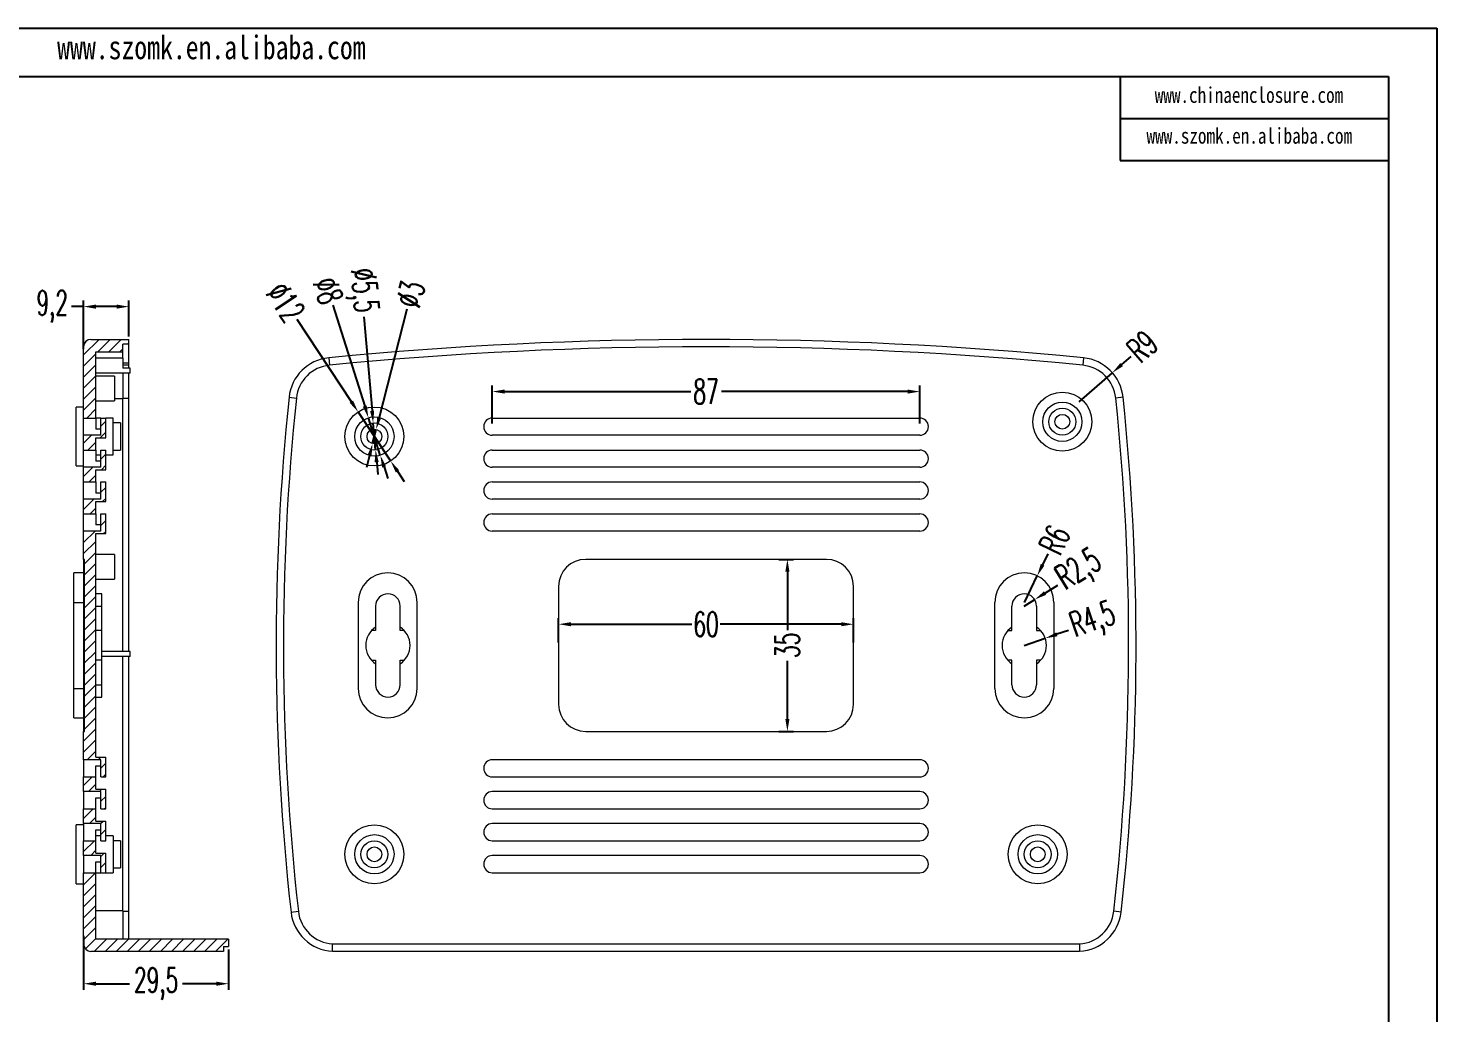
# Model space of a CAD drawing. Header units: inches. Extents: x 2104 to 4068, y 410 to 823.
# Drawn here: x 3097.7 to 3384.4, y 622.3 to 822.7 of the extents above; entities that cross this region are included whole.
import ezdxf

# ---------------------------------------------------------------- set-up
doc = ezdxf.new("R2010")
doc.units = ezdxf.units.IN
doc.layers.add('文字', color=81, linetype='Continuous')
doc.styles.add('SLDTEXTSTYLE2', font='TXT', dxfattribs={"width": 0.6, "bigfont": 'bigfont'})
doc.styles.add('宋体', font='', dxfattribs={"width": 0.8, "height": 3.5})
doc.styles.get('宋体').set_extended_font_data('SimSun')
doc.dimstyles.new('5', dxfattribs={"dimtxt": 5, "dimasz": 2.5, "dimexe": 1.25, "dimexo": 0.625, "dimtad": 0, "dimzin": 12, "dimtxsty": 'SLDTEXTSTYLE2', "dimcen": 2.5, "dimclrd": 3, "dimclre": 3, "dimclrt": 256, "dimadec": 0, "dimazin": 0, "dimtfac": 1, "dimtmove": 0, "dimatfit": 3, "dimfxl": 1, "dimarcsym": 0})

# ---------------------------------------------------------------- blocks, each defined once
blk = doc.blocks.new('*D94')
at = {"color": 3, "lineweight": -2}
for p, q in [((3109, 637.98), (3109, 627.01)), ((3138.5, 635.21), (3138.5, 627.01)), ((3111.5, 628.26), (3118.37, 628.26)), ((3136, 628.26), (3129.12, 628.26))]:
    blk.add_line(p, q, dxfattribs=at)
at = {"color": 3}
for points in [[(3111.5, 628.67), (3111.5, 627.84), (3109, 628.26)], [(3136, 628.67), (3136, 627.84), (3138.5, 628.26)]]:
    blk.add_solid(points, dxfattribs=at)
at = {"layer": 'Defpoints', "color": 0}
for p in [(3109, 638.61), (3138.5, 635.84), (3138.5, 628.26)]:
    blk.add_point(p, dxfattribs=at)
at = {"insert": (3123.75, 628.26), "char_height": 5, "attachment_point": 5, "style": 'SLDTEXTSTYLE2'}
blk.add_mtext('29,5', dxfattribs=at)
blk = doc.blocks.new('*D95')
at = {"color": 3, "lineweight": -2}
for p, q in [((3109, 766.01), (3106.5, 766.01)), ((3109, 757.33), (3109, 767.26)), ((3115.7, 766.01), (3111.5, 766.01)), ((3118.2, 759.96), (3118.2, 767.26))]:
    blk.add_line(p, q, dxfattribs=at)
at = {"color": 3}
for points in [[(3111.5, 766.43), (3111.5, 765.59), (3109, 766.01)], [(3115.7, 766.43), (3115.7, 765.59), (3118.2, 766.01)]]:
    blk.add_solid(points, dxfattribs=at)
at = {"layer": 'Defpoints', "color": 0}
for p in [(3118.2, 766.01), (3118.2, 759.34), (3109, 756.7)]:
    blk.add_point(p, dxfattribs=at)
at = {"insert": (3102.62, 766.01), "char_height": 5, "attachment_point": 5, "style": 'SLDTEXTSTYLE2'}
blk.add_mtext('9,2', dxfattribs=at)
blk = doc.blocks.new('*D96')
at = {"color": 3, "lineweight": -2}
for p, q in [((3152.37, 763.46), (3163.48, 746.68)), ((3171.49, 734.59), (3164.86, 744.59)), ((3172.87, 732.5), (3174.25, 730.42))]:
    blk.add_line(p, q, dxfattribs=at)
at = {"color": 3}
for points in [[(3163.83, 746.91), (3163.13, 746.45), (3164.86, 744.59)], [(3173.21, 732.73), (3172.52, 732.27), (3171.49, 734.59)]]:
    blk.add_solid(points, dxfattribs=at)
at = {"layer": 'Defpoints', "color": 0}
for p in [(3164.86, 744.59), (3171.49, 734.59)]:
    blk.add_point(p, dxfattribs=at)
at = {"insert": (3150.09, 766.9), "char_height": 5, "attachment_point": 5, "rotation": 303.5078, "style": 'SLDTEXTSTYLE2'}
blk.add_mtext('∅12', dxfattribs=at)
blk = doc.blocks.new('*D97')
at = {"color": 3, "lineweight": -2}
for p, q in [((3159.69, 766.29), (3166.21, 745.78)), ((3169.38, 735.78), (3166.96, 743.4)), ((3170.14, 733.39), (3170.9, 731.01))]:
    blk.add_line(p, q, dxfattribs=at)
at = {"color": 3}
for points in [[(3166.6, 745.91), (3165.81, 745.66), (3166.96, 743.4)], [(3170.54, 733.52), (3169.74, 733.27), (3169.38, 735.78)]]:
    blk.add_solid(points, dxfattribs=at)
at = {"layer": 'Defpoints', "color": 0}
for p in [(3166.96, 743.4), (3169.38, 735.78)]:
    blk.add_point(p, dxfattribs=at)
at = {"insert": (3158.75, 769.27), "char_height": 5, "attachment_point": 5, "rotation": 287.6205, "style": 'SLDTEXTSTYLE2'}
blk.add_mtext('∅8', dxfattribs=at)
blk = doc.blocks.new('*D98')
at = {"color": 3, "lineweight": -2}
for p, q in [((3166.01, 763.93), (3167.71, 744.82)), ((3168.42, 736.85), (3167.93, 742.33)), ((3168.64, 734.36), (3168.86, 731.87))]:
    blk.add_line(p, q, dxfattribs=at)
at = {"color": 3}
for points in [[(3168.12, 744.85), (3167.29, 744.78), (3167.93, 742.33)], [(3169.05, 734.4), (3168.22, 734.32), (3168.42, 736.85)]]:
    blk.add_solid(points, dxfattribs=at)
at = {"layer": 'Defpoints', "color": 0}
for p in [(3167.93, 742.33), (3168.42, 736.85)]:
    blk.add_point(p, dxfattribs=at)
at = {"insert": (3165.54, 769.28), "char_height": 5, "attachment_point": 5, "rotation": 275.0737, "style": 'SLDTEXTSTYLE2'}
blk.add_mtext('∅5,5', dxfattribs=at)
blk = doc.blocks.new('*D99')
at = {"color": 3, "lineweight": -2}
for p, q in [((3174.76, 765.52), (3169.16, 743.46)), ((3167.8, 738.13), (3168.54, 741.04)), ((3167.19, 735.71), (3166.57, 733.29))]:
    blk.add_line(p, q, dxfattribs=at)
at = {"color": 3}
for points in [[(3168.75, 743.57), (3169.56, 743.36), (3168.54, 741.04)], [(3166.78, 735.81), (3167.59, 735.61), (3167.8, 738.13)]]:
    blk.add_solid(points, dxfattribs=at)
at = {"layer": 'Defpoints', "color": 0}
for p in [(3168.54, 741.04), (3167.8, 738.13)]:
    blk.add_point(p, dxfattribs=at)
at = {"insert": (3175.53, 768.54), "char_height": 5, "attachment_point": 5, "rotation": 75.7483, "style": 'SLDTEXTSTYLE2'}
blk.add_mtext('∅3', dxfattribs=at)
blk = doc.blocks.new('*D100')
at = {"color": 3, "lineweight": -2}
for p, q in [((3192.17, 742.21), (3192.17, 749.98)), ((3194.67, 748.73), (3232.55, 748.73)), ((3276.67, 748.73), (3238.8, 748.73)), ((3279.17, 742.21), (3279.17, 749.98))]:
    blk.add_line(p, q, dxfattribs=at)
at = {"color": 3}
for points in [[(3194.67, 749.14), (3194.67, 748.31), (3192.17, 748.73)], [(3276.67, 749.14), (3276.67, 748.31), (3279.17, 748.73)]]:
    blk.add_solid(points, dxfattribs=at)
at = {"layer": 'Defpoints', "color": 0}
for p in [(3279.17, 748.73), (3192.17, 741.59), (3279.17, 741.59)]:
    blk.add_point(p, dxfattribs=at)
at = {"insert": (3235.67, 748.73), "char_height": 5, "attachment_point": 5, "style": 'SLDTEXTSTYLE2'}
blk.add_mtext('87', dxfattribs=at)
blk = doc.blocks.new('*D101')
at = {"color": 3, "lineweight": -2}
for p, q in [((3205.67, 697.71), (3205.67, 702.64)), ((3265.67, 697.71), (3265.67, 702.64)), ((3208.17, 701.39), (3232.8, 701.39)), ((3263.17, 701.39), (3238.55, 701.39))]:
    blk.add_line(p, q, dxfattribs=at)
at = {"color": 3}
for points in [[(3208.17, 701.81), (3208.17, 700.98), (3205.67, 701.39)], [(3263.17, 701.81), (3263.17, 700.98), (3265.67, 701.39)]]:
    blk.add_solid(points, dxfattribs=at)
at = {"layer": 'Defpoints', "color": 0}
for p in [(3265.67, 701.39), (3205.67, 697.09), (3265.67, 697.09)]:
    blk.add_point(p, dxfattribs=at)
at = {"insert": (3235.67, 701.39), "char_height": 5, "attachment_point": 5, "style": 'SLDTEXTSTYLE2'}
blk.add_mtext('60', dxfattribs=at)
blk = doc.blocks.new('*D102')
at = {"color": 3, "lineweight": -2}
for p, q in [((3250.47, 714.59), (3253.47, 714.59)), ((3252.22, 712.09), (3252.22, 700.21)), ((3252.22, 682.09), (3252.22, 693.96)), ((3250.47, 679.59), (3253.47, 679.59))]:
    blk.add_line(p, q, dxfattribs=at)
at = {"color": 3}
for points in [[(3251.81, 712.09), (3252.64, 712.09), (3252.22, 714.59)], [(3251.81, 682.09), (3252.64, 682.09), (3252.22, 679.59)]]:
    blk.add_solid(points, dxfattribs=at)
at = {"layer": 'Defpoints', "color": 0}
for p in [(3249.85, 714.59), (3249.85, 679.59), (3252.22, 679.59)]:
    blk.add_point(p, dxfattribs=at)
at = {"insert": (3252.22, 697.09), "char_height": 5, "attachment_point": 5, "rotation": 90, "style": 'SLDTEXTSTYLE2'}
blk.add_mtext('35', dxfattribs=at)
blk = doc.blocks.new('*D104')
at = {"color": 3, "lineweight": -2}
for p, q in [((3305.25, 715.74), (3304.16, 713.49)), ((3300.46, 705.84), (3303.07, 711.24))]:
    blk.add_line(p, q, dxfattribs=at)
at = {"color": 3}
blk.add_solid([(3303.78, 713.67), (3304.53, 713.31), (3303.07, 711.24)], dxfattribs=at)
at = {"layer": 'Defpoints', "color": 0}
for p in [(3303.07, 711.24), (3300.46, 705.84)]:
    blk.add_point(p, dxfattribs=at)
at = {"insert": (3306.61, 718.55), "char_height": 5, "attachment_point": 5, "rotation": 64.1893, "style": 'SLDTEXTSTYLE2'}
blk.add_mtext('R6', dxfattribs=at)
blk = doc.blocks.new('*D105')
at = {"color": 3, "lineweight": -2}
for p, q in [((3307.19, 709.3), (3304.67, 707.73)), ((3300.42, 705.09), (3302.55, 706.41))]:
    blk.add_line(p, q, dxfattribs=at)
at = {"color": 3}
blk.add_solid([(3304.45, 708.09), (3304.89, 707.38), (3302.55, 706.41)], dxfattribs=at)
at = {"layer": 'Defpoints', "color": 0}
for p in [(3302.55, 706.41), (3300.42, 705.09)]:
    blk.add_point(p, dxfattribs=at)
at = {"insert": (3311.76, 712.15), "char_height": 5, "attachment_point": 5, "rotation": 31.9169, "style": 'SLDTEXTSTYLE2'}
blk.add_mtext('R2,5', dxfattribs=at)
blk = doc.blocks.new('*D106')
at = {"color": 3, "lineweight": -2}
for p, q in [((3309.42, 700.14), (3307.05, 699.34)), ((3300.42, 697.09), (3304.68, 698.53))]:
    blk.add_line(p, q, dxfattribs=at)
at = {"color": 3}
blk.add_solid([(3306.92, 699.73), (3307.19, 698.94), (3304.68, 698.53)], dxfattribs=at)
at = {"layer": 'Defpoints', "color": 0}
for p in [(3300.42, 697.09), (3304.68, 698.53)]:
    blk.add_point(p, dxfattribs=at)
at = {"insert": (3314.51, 701.87), "char_height": 5, "attachment_point": 5, "rotation": 18.7414, "style": 'SLDTEXTSTYLE2'}
blk.add_mtext('R4,5', dxfattribs=at)
blk = doc.blocks.new('*D107')
at = {"color": 3, "lineweight": -2}
for p, q in [((3322.12, 755.85), (3320.24, 754.21)), ((3311.6, 746.63), (3318.36, 752.56))]:
    blk.add_line(p, q, dxfattribs=at)
at = {"color": 3}
blk.add_solid([(3319.97, 754.52), (3320.52, 753.89), (3318.36, 752.56)], dxfattribs=at)
at = {"layer": 'Defpoints', "color": 0}
for p in [(3318.36, 752.56), (3311.6, 746.63)]:
    blk.add_point(p, dxfattribs=at)
at = {"insert": (3324.47, 757.91), "char_height": 5, "attachment_point": 5, "rotation": 41.2325, "style": 'SLDTEXTSTYLE2'}
blk.add_mtext('R9', dxfattribs=at)

msp = doc.modelspace()

# ---------------------------------------------------------------- hatches: boundary and pattern name
at = {"linetype": 'Continuous', "lineweight": 0}
h = msp.add_hatch(dxfattribs=at)
h.set_pattern_fill('ANSI31', color=4, scale=0.5, style=0)
edge = h.paths.add_edge_path(flags=0)
edge.add_line((3111.497, 743.338), (3111.497, 756.838))
edge.add_line((3111.497, 756.838), (3116.997, 756.838))
edge.add_line((3116.997, 756.838), (3116.997, 758.338))
edge.add_line((3116.997, 758.338), (3118.197, 758.338))
edge.add_line((3118.197, 758.338), (3118.197, 759.338))
edge.add_line((3118.197, 759.338), (3110.497, 759.338))
edge.add_arc((3110.497, 757.838), 1.5, 90, 180)
edge.add_line((3108.997, 757.838), (3108.997, 743.338))
edge.add_line((3108.997, 743.338), (3111.497, 743.338))
h = msp.add_hatch(dxfattribs=at)
h.set_pattern_fill('ANSI31', color=4, scale=0.5, style=0)
h.paths.add_polyline_path([(3108.997, 739.838), (3108.997, 736.838), (3111.497, 736.838), (3111.497, 739.338), (3113.497, 739.338), (3113.497, 743.338), (3112.497, 743.338), (3112.497, 739.838)], flags=0)
h = msp.add_hatch(dxfattribs=at)
h.set_pattern_fill('ANSI31', color=4, scale=0.5, style=0)
h.paths.add_polyline_path([(3108.997, 733.338), (3108.997, 730.338), (3111.497, 730.338), (3111.497, 732.838), (3113.497, 732.838), (3113.497, 736.838), (3112.497, 736.838), (3112.497, 733.338)], flags=0)
h = msp.add_hatch(dxfattribs=at)
h.set_pattern_fill('ANSI31', color=4, scale=0.5, style=0)
h.paths.add_polyline_path([(3108.997, 726.838), (3108.997, 723.838), (3111.497, 723.838), (3111.497, 726.338), (3113.497, 726.338), (3113.497, 730.338), (3112.497, 730.338), (3112.497, 726.838)], flags=0)
h = msp.add_hatch(dxfattribs=at)
h.set_pattern_fill('ANSI31', color=4, scale=0.5, style=0)
h.paths.add_polyline_path([(3112.497, 673.838), (3112.497, 670.338), (3113.497, 670.338), (3113.497, 674.338), (3111.497, 674.338), (3111.497, 719.838), (3113.497, 719.838), (3113.497, 723.838), (3112.497, 723.838), (3112.497, 720.338), (3108.997, 720.338), (3108.997, 714.588), (3109.197, 714.588), (3109.197, 679.588), (3108.997, 679.588), (3108.997, 673.838)], flags=0)
h = msp.add_hatch(dxfattribs=at)
h.set_pattern_fill('ANSI31', color=4, scale=0.5, style=0)
h.paths.add_polyline_path([(3108.997, 670.338), (3108.997, 667.338), (3112.497, 667.338), (3112.497, 663.838), (3113.497, 663.838), (3113.497, 667.838), (3111.497, 667.838), (3111.497, 670.338)], flags=0)
h = msp.add_hatch(dxfattribs=at)
h.set_pattern_fill('ANSI31', color=4, scale=0.5, style=0)
h.paths.add_polyline_path([(3108.997, 663.838), (3108.997, 660.838), (3112.497, 660.838), (3112.497, 657.338), (3113.497, 657.338), (3113.497, 661.338), (3111.497, 661.338), (3111.497, 663.838)], flags=0)
h = msp.add_hatch(dxfattribs=at)
h.set_pattern_fill('ANSI31', color=4, scale=0.5, style=0)
h.paths.add_polyline_path([(3108.997, 657.338), (3108.997, 654.338), (3112.497, 654.338), (3112.497, 650.838), (3113.497, 650.838), (3113.497, 654.838), (3111.497, 654.838), (3111.497, 657.338)], flags=0)
h = msp.add_hatch(dxfattribs=at)
h.set_pattern_fill('ANSI31', color=4, scale=0.5, style=0)
edge = h.paths.add_edge_path(flags=0)
edge.add_line((3138.497, 635.838), (3138.497, 637.338))
edge.add_line((3138.497, 637.338), (3111.497, 637.338))
edge.add_line((3111.497, 637.338), (3111.497, 650.838))
edge.add_line((3111.497, 650.838), (3108.997, 650.838))
edge.add_line((3108.997, 650.838), (3108.997, 636.338))
edge.add_arc((3110.497, 636.338), 1.5, 180, 270)
edge.add_line((3110.497, 634.838), (3137.497, 634.838))
edge.add_line((3137.497, 634.838), (3137.497, 635.838))
edge.add_line((3137.497, 635.838), (3138.497, 635.838))

# ---------------------------------------------------------------- linework, layer by layer
for p, q in [((2800.485, 822.657), (3384.387, 822.657)), ((3384.387, 822.657), (3384.387, 409.797)), ((2815.594, 812.827), (3374.557, 812.827)), ((3319.946, 812.827), (3319.946, 795.761)), ((3374.557, 812.827), (3374.557, 419.627)), ((3319.946, 804.294), (3374.557, 804.294)), ((3319.946, 795.761), (3374.557, 795.761))]:
    msp.add_line(p, q)
at = {"color": 7, "linetype": 'Continuous', "lineweight": 15}
for p, q in [((3108.997, 743.338), (3108.997, 757.838)), ((3110.497, 759.338), (3118.197, 759.338)), ((3111.497, 756.838), (3116.997, 756.838)), ((3111.497, 743.338), (3111.497, 756.838)), ((3118.197, 758.338), (3116.997, 758.338)), ((3116.997, 756.838), (3116.997, 758.338)), ((3116.997, 755.547), (3116.997, 756.838)), ((3118.197, 758.338), (3118.197, 759.338)), ((3118.197, 754.588), (3118.197, 758.338)), ((3116.997, 755.547), (3111.497, 755.547)), ((3116.997, 755.547), (3116.997, 753.489)), ((3116.997, 754.588), (3118.197, 754.588)), ((3118.197, 754.086), (3116.997, 754.086)), ((3118.197, 754.086), (3118.197, 754.588)), ((3118.197, 753.489), (3118.197, 754.086)), ((3158.873, 755.583), (3159.019, 754.091)), ((3312.474, 755.583), (3312.328, 754.091)), ((3118.497, 752.489), (3111.497, 752.489)), ((3115.297, 751.838), (3111.497, 751.838)), ((3115.297, 751.838), (3115.297, 746.838)), ((3118.497, 753.489), (3116.997, 753.489)), ((3116.997, 752.489), (3116.997, 747.301)), ((3118.197, 747.405), (3118.197, 752.489)), ((3118.497, 752.489), (3118.497, 753.489)), ((3108.997, 745.588), (3107.497, 745.588)), ((3107.497, 739.588), (3107.497, 745.588)), ((3111.497, 746.838), (3115.297, 746.838)), ((3116.997, 747.405), (3118.197, 747.405)), ((3116.997, 695.838), (3116.997, 747.301)), ((3118.197, 695.838), (3118.197, 747.405)), ((3150.799, 747.56), (3152.291, 747.405)), ((3320.547, 747.56), (3319.055, 747.405)), ((3108.997, 743.338), (3111.497, 743.338)), ((3108.997, 739.838), (3108.997, 743.338)), ((3112.497, 743.338), (3111.497, 743.338)), ((3111.497, 743.338), (3111.497, 741.088)), ((3112.497, 739.838), (3112.497, 743.338)), ((3112.497, 743.338), (3113.497, 743.338)), ((3114.997, 743.338), (3113.497, 743.338)), ((3113.497, 739.338), (3113.497, 743.338)), ((3114.997, 735.838), (3114.997, 743.338)), ((3192.173, 743.338), (3279.173, 743.338)), ((3112.497, 739.838), (3108.997, 739.838)), ((3108.997, 736.838), (3108.997, 739.838)), ((3112.497, 741.088), (3111.497, 741.088)), ((3116.497, 742.338), (3114.997, 742.338)), ((3116.497, 742.338), (3116.497, 736.838)), ((3279.173, 739.838), (3192.173, 739.838)), ((3107.497, 733.588), (3107.497, 739.588)), ((3108.997, 736.838), (3111.497, 736.838)), ((3108.997, 733.338), (3108.997, 736.838)), ((3111.497, 739.338), (3113.497, 739.338)), ((3111.497, 736.838), (3111.497, 739.338)), ((3111.497, 736.838), (3111.497, 734.588)), ((3112.497, 733.338), (3112.497, 736.838)), ((3112.497, 736.838), (3113.497, 736.838)), ((3113.497, 732.838), (3113.497, 736.838)), ((3114.997, 736.838), (3116.497, 736.838)), ((3192.173, 736.838), (3279.173, 736.838)), ((3111.497, 735.838), (3112.497, 735.838)), ((3112.497, 734.588), (3111.497, 734.588)), ((3113.497, 735.838), (3114.997, 735.838)), ((3107.497, 733.588), (3108.997, 733.588)), ((3112.497, 733.338), (3108.997, 733.338)), ((3108.997, 730.338), (3108.997, 733.338)), ((3111.497, 732.838), (3113.497, 732.838)), ((3111.497, 730.338), (3111.497, 732.838)), ((3279.173, 733.338), (3192.173, 733.338)), ((3108.997, 730.338), (3111.497, 730.338)), ((3108.997, 726.838), (3108.997, 730.338)), ((3111.497, 730.338), (3111.497, 728.088)), ((3112.497, 726.838), (3112.497, 730.338)), ((3112.497, 730.338), (3113.497, 730.338)), ((3113.497, 726.338), (3113.497, 730.338)), ((3192.173, 730.338), (3279.173, 730.338)), ((3112.497, 726.838), (3108.997, 726.838)), ((3108.997, 723.838), (3108.997, 726.838)), ((3112.497, 728.088), (3111.497, 728.088)), ((3111.497, 726.338), (3113.497, 726.338)), ((3111.497, 723.838), (3111.497, 726.338)), ((3279.173, 726.838), (3192.173, 726.838)), ((3108.997, 723.838), (3111.497, 723.838)), ((3108.997, 720.338), (3108.997, 723.838)), ((3111.497, 723.838), (3111.497, 721.588)), ((3112.497, 720.338), (3112.497, 723.838)), ((3112.497, 723.838), (3113.497, 723.838)), ((3113.497, 719.838), (3113.497, 723.838)), ((3192.173, 723.838), (3279.173, 723.838)), ((3112.497, 720.338), (3108.997, 720.338)), ((3108.997, 714.588), (3108.997, 720.338)), ((3112.497, 721.588), (3111.497, 721.588)), ((3111.497, 719.838), (3113.497, 719.838)), ((3111.497, 674.338), (3111.497, 719.838)), ((3279.173, 720.338), (3192.173, 720.338)), ((3109.197, 714.588), (3108.997, 714.588)), ((3108.997, 714.588), (3108.997, 709.088)), ((3109.197, 679.588), (3109.197, 714.588)), ((3115.297, 715.588), (3111.497, 715.588)), ((3115.297, 715.588), (3115.297, 710.588)), ((3260.173, 714.588), (3211.173, 714.588)), ((3108.997, 711.838), (3106.997, 711.838)), ((3106.997, 705.838), (3106.997, 711.838)), ((3109.197, 709.088), (3108.997, 709.088)), ((3108.997, 709.088), (3108.997, 685.088)), ((3111.497, 710.588), (3115.297, 710.588)), ((3205.673, 709.088), (3205.673, 685.088)), ((3265.673, 685.088), (3265.673, 709.088)), ((3106.997, 705.838), (3108.997, 705.838)), ((3106.997, 688.338), (3106.997, 705.838)), ((3112.697, 707.588), (3111.497, 707.588)), ((3112.697, 705.088), (3112.697, 707.588)), ((3164.89, 705.838), (3164.89, 688.338)), ((3176.89, 688.338), (3176.89, 705.838)), ((3294.456, 688.338), (3294.456, 705.838)), ((3306.456, 705.838), (3306.456, 688.338)), ((3112.697, 700.088), (3112.697, 705.088)), ((3168.423, 705.088), (3168.423, 700.83)), ((3173.423, 700.83), (3173.423, 705.088)), ((3297.923, 700.83), (3297.923, 705.088)), ((3302.923, 705.088), (3302.923, 700.83)), ((3112.697, 700.088), (3111.497, 700.088)), ((3112.697, 694.088), (3112.697, 700.088)), ((3168.423, 700.088), (3167.569, 700.088)), ((3168.423, 700.83), (3168.423, 700.088)), ((3173.423, 700.088), (3173.423, 700.83)), ((3174.277, 700.088), (3173.423, 700.088)), ((3297.069, 700.088), (3297.923, 700.088)), ((3297.923, 700.088), (3297.923, 700.83)), ((3302.923, 700.83), (3302.923, 700.088)), ((3302.923, 700.088), (3303.777, 700.088)), ((3112.697, 694.088), (3111.497, 694.088)), ((3118.497, 695.838), (3112.697, 695.838)), ((3118.497, 694.838), (3112.697, 694.838)), ((3112.697, 689.088), (3112.697, 694.088)), ((3116.997, 643.113), (3116.997, 694.838)), ((3118.197, 643.001), (3118.197, 694.838)), ((3118.497, 694.838), (3118.497, 695.838)), ((3167.569, 694.088), (3168.423, 694.088)), ((3168.423, 694.088), (3168.423, 693.346)), ((3173.423, 693.346), (3173.423, 694.088)), ((3173.423, 694.088), (3174.277, 694.088)), ((3297.923, 694.088), (3297.069, 694.088)), ((3297.923, 693.346), (3297.923, 694.088)), ((3302.923, 694.088), (3302.923, 693.346)), ((3303.777, 694.088), (3302.923, 694.088)), ((3168.423, 693.346), (3168.423, 689.088)), ((3173.423, 689.088), (3173.423, 693.346)), ((3297.923, 689.088), (3297.923, 693.346)), ((3302.923, 693.346), (3302.923, 689.088)), ((3106.997, 682.338), (3106.997, 688.338)), ((3106.997, 688.338), (3108.997, 688.338)), ((3112.697, 686.588), (3112.697, 689.088)), ((3111.497, 686.588), (3112.697, 686.588)), ((3106.997, 682.338), (3108.997, 682.338)), ((3109.197, 685.088), (3108.997, 685.088)), ((3108.997, 685.088), (3108.997, 679.588)), ((3108.997, 679.588), (3109.197, 679.588)), ((3108.997, 673.838), (3108.997, 679.588)), ((3211.173, 679.588), (3260.173, 679.588)), ((3112.497, 673.838), (3108.997, 673.838)), ((3108.997, 673.838), (3108.997, 670.338)), ((3111.497, 674.338), (3113.497, 674.338)), ((3112.497, 670.338), (3112.497, 673.838)), ((3113.497, 670.338), (3113.497, 674.338)), ((3279.173, 673.838), (3192.173, 673.838)), ((3111.497, 672.588), (3112.497, 672.588)), ((3111.497, 670.338), (3111.497, 672.588)), ((3108.997, 670.338), (3111.497, 670.338)), ((3108.997, 667.338), (3108.997, 670.338)), ((3111.497, 667.838), (3111.497, 670.338)), ((3112.497, 670.338), (3113.497, 670.338)), ((3192.173, 670.338), (3279.173, 670.338)), ((3112.497, 667.338), (3108.997, 667.338)), ((3108.997, 667.338), (3108.997, 663.838)), ((3111.497, 667.838), (3113.497, 667.838)), ((3111.497, 666.088), (3112.497, 666.088)), ((3111.497, 663.838), (3111.497, 666.088)), ((3112.497, 663.838), (3112.497, 667.338)), ((3113.497, 663.838), (3113.497, 667.838)), ((3279.173, 667.338), (3192.173, 667.338)), ((3108.997, 663.838), (3111.497, 663.838)), ((3108.997, 660.838), (3108.997, 663.838)), ((3111.497, 661.338), (3111.497, 663.838)), ((3112.497, 663.838), (3113.497, 663.838)), ((3192.173, 663.838), (3279.173, 663.838)), ((3108.997, 660.588), (3107.497, 660.588)), ((3107.497, 654.588), (3107.497, 660.588)), ((3112.497, 660.838), (3108.997, 660.838)), ((3108.997, 660.838), (3108.997, 657.338)), ((3111.497, 661.338), (3113.497, 661.338)), ((3111.497, 659.588), (3112.497, 659.588)), ((3111.497, 657.338), (3111.497, 659.588)), ((3112.497, 657.338), (3112.497, 660.838)), ((3113.497, 657.338), (3113.497, 661.338)), ((3279.173, 660.838), (3192.173, 660.838)), ((3108.997, 657.338), (3111.497, 657.338)), ((3108.997, 654.338), (3108.997, 657.338)), ((3112.497, 658.338), (3111.497, 658.338)), ((3111.497, 654.838), (3111.497, 657.338)), ((3112.497, 657.338), (3113.497, 657.338)), ((3114.997, 658.338), (3113.497, 658.338)), ((3114.997, 658.338), (3114.997, 650.838)), ((3116.497, 657.338), (3114.997, 657.338)), ((3116.497, 657.338), (3116.497, 651.838)), ((3192.173, 657.338), (3279.173, 657.338)), ((3107.497, 648.588), (3107.497, 654.588)), ((3112.497, 654.338), (3108.997, 654.338)), ((3108.997, 654.338), (3108.997, 650.838)), ((3111.497, 654.838), (3113.497, 654.838)), ((3112.497, 650.838), (3112.497, 654.338)), ((3113.497, 650.838), (3113.497, 654.838)), ((3279.173, 654.338), (3192.173, 654.338)), ((3108.997, 650.838), (3111.497, 650.838)), ((3108.997, 636.338), (3108.997, 650.838)), ((3111.497, 653.088), (3112.497, 653.088)), ((3111.497, 650.838), (3111.497, 653.088)), ((3111.497, 650.838), (3112.497, 650.838)), ((3111.497, 637.338), (3111.497, 650.838)), ((3112.497, 650.838), (3113.497, 650.838)), ((3113.497, 650.838), (3114.997, 650.838)), ((3114.997, 651.838), (3116.497, 651.838)), ((3192.173, 650.838), (3279.173, 650.838)), ((3107.497, 648.588), (3108.997, 648.588)), ((3116.997, 643.113), (3111.497, 643.113)), ((3116.997, 643.113), (3116.997, 637.338)), ((3116.997, 643.001), (3118.197, 643.001)), ((3118.197, 637.338), (3118.197, 643.001)), ((3151.209, 642.834), (3152.699, 643.001)), ((3320.138, 642.834), (3318.647, 643.001)), ((3138.497, 637.338), (3111.497, 637.338)), ((3138.497, 637.338), (3138.497, 635.838)), ((3137.497, 634.838), (3110.497, 634.838)), ((3137.497, 635.838), (3138.497, 635.838)), ((3137.497, 635.838), (3137.497, 634.838)), ((3159.673, 636.353), (3159.673, 636.338)), ((3159.673, 636.338), (3311.673, 636.338)), ((3159.673, 634.838), (3159.673, 636.338)), ((3311.673, 634.838), (3159.673, 634.838)), ((3311.673, 636.338), (3311.673, 636.353)), ((3311.673, 636.338), (3311.673, 634.838))]:
    msp.add_line(p, q, dxfattribs=at)
at = {"color": 8, "linetype": 'Continuous', "lineweight": 15}
for p, q in [((3115.297, 747.301), (3116.997, 747.301)), ((3111.497, 705.088), (3112.697, 705.088)), ((3111.497, 689.088), (3112.697, 689.088))]:
    msp.add_line(p, q, dxfattribs=at)
at = {"color": 7, "linetype": 'Continuous', "lineweight": 15}
for centre, radius in [((3308.173, 742.588), 6), ((3168.173, 739.588), 6), ((3308.173, 742.588), 4), ((3168.173, 739.588), 4), ((3308.173, 742.588), 2.75), ((3308.173, 742.588), 1.5), ((3168.173, 739.588), 2.75), ((3168.173, 739.588), 1.5), ((3168.173, 654.588), 6), ((3303.173, 654.588), 6), ((3168.173, 654.588), 4), ((3168.173, 654.588), 2.75), ((3303.173, 654.588), 4), ((3303.173, 654.588), 2.75), ((3168.173, 654.588), 1.5), ((3303.173, 654.588), 1.5)]:
    msp.add_circle(centre, radius, dxfattribs=at)
for centre, radius, start, end in [((3110.497, 757.838), 1.5, 90, 180), ((3235.673, -28.021), 787.359, 84.402353, 95.597647), ((3235.673, -28.021), 785.859, 84.402353, 95.597647), ((3159.75, 746.626), 9, 95.59765, 174.04366), ((3159.75, 746.626), 7.5, 95.59765, 174.04366), ((3311.596, 746.626), 7.5, 5.95634, 84.40235), ((3311.596, 746.626), 9, 5.95634, 84.40235), ((3634.556, 697.088), 486.383, 174.04366, 186.40443), ((3634.556, 697.088), 484.883, 174.04366, 186.40443), ((2836.79, 697.088), 484.883, 353.59557, 5.95634), ((2836.79, 697.088), 486.383, 353.59557, 5.95634), ((3192.173, 741.588), 1.75, 90, 270), ((3279.173, 741.588), 1.75, 270, 90), ((3192.173, 735.088), 1.75, 90, 270), ((3279.173, 735.088), 1.75, 270, 90), ((3192.173, 728.588), 1.75, 90, 270), ((3279.173, 728.588), 1.75, 270, 90), ((3192.173, 722.088), 1.75, 90, 270), ((3279.173, 722.088), 1.75, 270, 90), ((3211.173, 709.088), 5.5, 90, 180), ((3260.173, 709.088), 5.5, 0, 90), ((3170.89, 705.838), 6, 0, 180), ((3300.456, 705.838), 6, 0, 180), ((3170.923, 705.088), 2.5, 0, 180), ((3300.423, 705.088), 2.5, 0, 180), ((3170.923, 697.088), 4.5, 123.74899, 236.25101), ((3170.923, 697.088), 4.5, 303.74899, 56.25101), ((3300.423, 697.088), 4.5, 123.74899, 236.25101), ((3300.423, 697.088), 4.5, 303.74899, 56.25101), ((3170.89, 688.338), 6, 180, 0), ((3170.923, 689.088), 2.5, 180, 0), ((3300.456, 688.338), 6, 180, 0), ((3300.423, 689.088), 2.5, 180, 0), ((3211.173, 685.088), 5.5, 180, 270), ((3260.173, 685.088), 5.5, 270, 0), ((3192.173, 672.088), 1.75, 90, 270), ((3279.173, 672.088), 1.75, 270, 90), ((3192.173, 665.588), 1.75, 90, 270), ((3279.173, 665.588), 1.75, 270, 90), ((3192.173, 659.088), 1.75, 90, 270), ((3279.173, 659.088), 1.75, 270, 90), ((3192.173, 652.588), 1.75, 90, 270), ((3279.173, 652.588), 1.75, 270, 90), ((3160.152, 643.838), 9, 186.40443, 266.94787), ((3160.152, 643.838), 7.5, 186.40443, 266.33668), ((3311.194, 643.838), 7.5, 273.66332, 353.59557), ((3311.194, 643.838), 9, 273.05213, 353.59557), ((3110.497, 636.338), 1.5, 180, 270)]:
    msp.add_arc(centre, radius, start, end, dxfattribs=at)

# ---------------------------------------------------------------- texts
at = {"layer": '文字', "color": 0, "attachment_point": 1, "style": '宋体'}
for s, insert, char_height, width in [('www.szomk.en.alibaba.com', (3103.62, 821.152), 4.80578, 84.43291), ('www.chinaenclosure.com', (3326.981, 810.666), 3.20385, 56.28861), ('www.szomk.en.alibaba.com', (3325.307, 802.369), 3.20385, 56.28861)]:
    msp.add_mtext(s, dxfattribs=dict(at, insert=insert, char_height=char_height, width=width))

# ---------------------------------------------------------------- dimensions: what is measured, and where the dimension line sits
for p1, p2, picture, middle in [((3168.416, 736.849), (3167.93, 742.327), '*D98', (3165.537, 769.28)), ((3171.486, 734.585), (3164.861, 744.591), '*D96', (3150.092, 766.898)), ((3169.384, 735.776), (3166.962, 743.4), '*D97', (3158.747, 769.267)), ((3167.804, 738.134), (3168.542, 741.042), '*D99', (3175.528, 768.545))]:
    dim = msp.add_diameter_dim_2p(p1=p1, p2=p2, dimstyle='5')
    dim.commit()
    dim.dimension.update_dxf_attribs({"geometry": picture, "text_midpoint": middle, "dimtype": 163})
dim = msp.add_linear_dim(base=(3118.197, 766.011), p1=(3108.997, 756.7), p2=(3118.197, 759.338), dimstyle='5')
dim.commit()
dim.dimension.update_dxf_attribs({"geometry": '*D95', "text_midpoint": (3102.622, 766.011), "dimtype": 160})
for center, mpoint, picture, middle in [((3311.596, 746.626), (3318.364, 752.558), '*D107', (3324.475, 757.914)), ((3300.456, 705.838), (3303.069, 711.239), '*D104', (3306.606, 718.554)), ((3300.423, 697.088), (3304.685, 698.534), '*D106', (3314.51, 701.867))]:
    dim = msp.add_radius_dim(center=center, mpoint=mpoint, dimstyle='5')
    dim.commit()
    dim.dimension.update_dxf_attribs({"geometry": picture, "text_midpoint": middle})
for base, p1, p2, picture, middle in [((3279.173, 748.725), (3192.173, 741.588), (3279.173, 741.588), '*D100', (3235.673, 748.725)), ((3265.673, 701.393), (3205.673, 697.088), (3265.673, 697.088), '*D101', (3235.673, 701.393)), ((3138.497, 628.255), (3108.997, 638.605), (3138.497, 635.838), '*D94', (3123.747, 628.255))]:
    dim = msp.add_linear_dim(base=base, p1=p1, p2=p2, dimstyle='5')
    dim.commit()
    dim.dimension.update_dxf_attribs({"geometry": picture, "text_midpoint": middle})
dim = msp.add_radius_dim(center=(3300.423, 705.088), mpoint=(3302.545, 706.41), dimstyle='5')
dim.commit()
dim.dimension.update_dxf_attribs({"geometry": '*D105', "text_midpoint": (3311.756, 712.147), "dimtype": 164})
dim = msp.add_linear_dim(base=(3252.223, 679.588), p1=(3249.846, 714.588), p2=(3249.846, 679.588), angle=90, dimstyle='5')
dim.commit()
dim.dimension.update_dxf_attribs({"geometry": '*D102', "text_midpoint": (3252.223, 697.088)})

doc.saveas('drawing.dxf')
